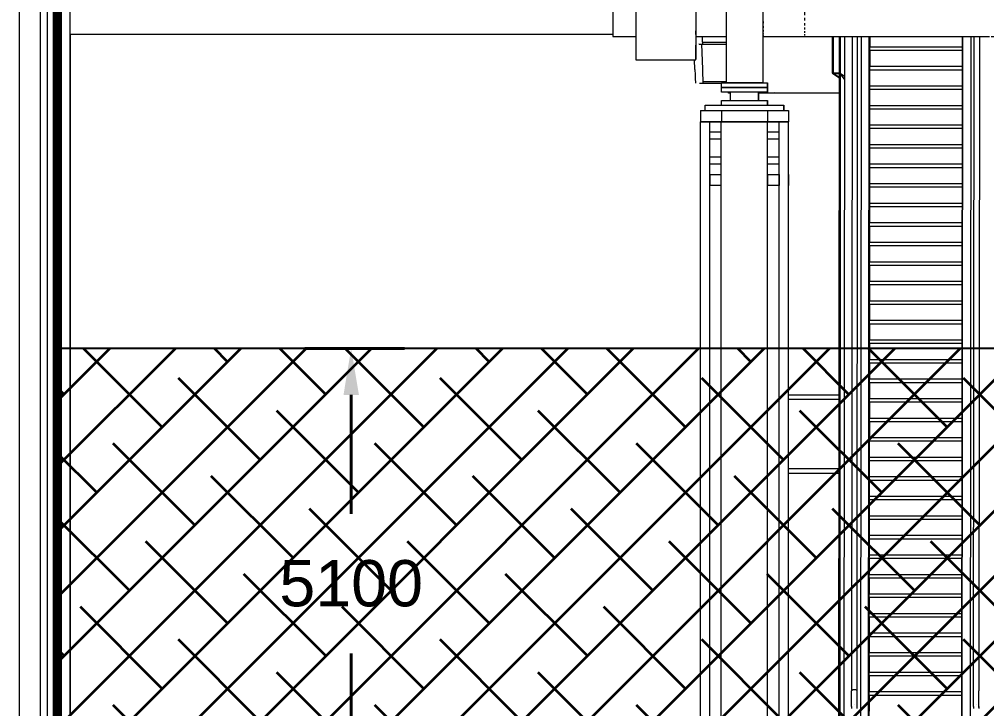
# Model space of a CAD drawing. Header units: millimetres. Extents: x 50357 to 985146, y 723188 to 1803594.
# Drawn here: x 896482 to 906939, y 770531 to 777987 of the extents above; entities that cross this region are included whole.
import ezdxf

# ---------------------------------------------------------------- set-up
doc = ezdxf.new("R2010")
doc.units = ezdxf.units.MM
doc.header["$LTSCALE"] = 3
doc.header["$MEASUREMENT"] = 0
doc.linetypes.add('DASHED', pattern=[19.05, 12.7, -6.35])
doc.layers.get('Defpoints').update_dxf_attribs({"color": 32})
doc.layers.add('-Dim', color=7, linetype='Continuous', lineweight=40)
doc.layers.add('Hatch (CARR)', color=8, linetype='Continuous', lineweight=35)
for name, color, linetype, lineweight, true_color in [('-Surrender line', 7, 'Continuous', 40, 0xff7575), ('A-FLOR', 7, 'Continuous', 5, 0x6e6e6e), ('A-GENM', 7, 'Continuous', 13, 0x6e6e6e), ('I-WALL', 7, 'Continuous', 25, 0x6e6e6e), ('Q-SPCQ', 7, 'Continuous', 13, 0x6e6e6e), ('S-BEAM', 7, 'Continuous', 13, 0x6e6e6e), ('S-COLS', 7, 'Continuous', 13, 0x6e6e6e)]:
    doc.layers.add(name, color=color, linetype=linetype, lineweight=lineweight, true_color=true_color)
doc.layers.add('00-TITLEBOX', color=7, linetype='Continuous')
doc.styles.get("Standard").update_dxf_attribs({"font": 'arial.ttf'})
doc.dimstyles.get("Standard").update_dxf_attribs({"dimtxt": 0.5, "dimasz": 0.5, "dimexe": 0.18, "dimexo": 0.0625, "dimgap": 0.09, "dimtad": 0, "dimtih": 1, "dimtoh": 1, "dimdec": 3, "dimzin": 0, "dimdsep": 46, "dimtxsty": 'Standard', "dimcen": 0.09, "dimclrd": 256, "dimclre": 256, "dimclrt": 256, "dimadec": 0, "dimazin": 0, "dimtfac": 1, "dimtdec": 3, "dimtofl": 0, "dimtmove": 0, "dimatfit": 3, "dimfxl": 1, "dimtolj": 1, "dimtzin": 0, "dimlwd": -1, "dimlwe": -1, "dimarcsym": 0})

# ---------------------------------------------------------------- blocks, each defined once
blk = doc.blocks.new('*D345')
at = {"layer": '-Dim', "transparency": 16777216}
for p, q in [((900647, 774425), (899569, 774425)), ((900069, 773925), (900069, 772639)), ((900069, 769825), (900069, 771128)), ((900647, 769325), (899569, 769325))]:
    blk.add_line(p, q, dxfattribs=at)
for points in [[(899986, 773925), (900153, 773925), (900069, 774425)], [(899986, 769825), (900153, 769825), (900069, 769325)]]:
    blk.add_solid(points, dxfattribs=at)
at = {"layer": 'Defpoints', "color": 0, "transparency": 16777216}
for p in [(900069, 774425), (900647, 774425), (900647, 769325)]:
    blk.add_point(p, dxfattribs=at)
at = {"layer": '-Dim', "transparency": 16777216, "insert": (900069, 771884), "char_height": 500, "attachment_point": 5}
blk.add_mtext('\\A1;5100', dxfattribs=at)
blk = doc.blocks.new('Circular Hollow Sections - A2_CHS Ø 700x50 THK-5195151-SEC C')
at = {"layer": 'S-BEAM'}
for p, q in [((-674099, 20725), (-674424, 20725)), ((-666249, 20725), (-673699, 20725)), ((-674424, 20025), (-674099, 20025)), ((-673699, 20025), (-671251, 20025)), ((-671231, 20025), (-668717, 20025)), ((-668697, 20025), (-666249, 20025))]:
    blk.add_line(p, q, dxfattribs=at)
blk = doc.blocks.new('Hanger Joint - Hanger Joint-3601745-SEC C')
at = {"layer": 'A-GENM'}
blk.add_line((-674355, 19948), (-674355, 19948), dxfattribs=at)
blk.add_ellipse((-674360, 20098), major_axis=(-5, 150), ratio=0.000538, start_param=2.079926, end_param=3.141576, dxfattribs=at)
blk = doc.blocks.new('Hanger Joint - Hanger Joint-V9-SEC C')
at = {"layer": 'A-GENM'}
for p, q in [((-674365, 19945), (-674355, 19674)), ((-674435, 19671), (-674439, 19775)), ((-674350, 19524), (-674350, 19524))]:
    blk.add_line(p, q, dxfattribs=at)
for centre in [(-674435, 19671), (-674355, 19674)]:
    blk.add_ellipse(centre, major_axis=(-5, 150), ratio=0.000538, start_param=1.570778, end_param=3.141574, dxfattribs=at)
blk = doc.blocks.new('Arch Built-up Joint_Modified - ARCH JOINT BUILT-UP BOX-5159341-SEC C')
at = {"layer": 'A-GENM'}
for p, q in [((-674748, 21723), (-675073, 21482)), ((-674423, 21482), (-674748, 21723)), ((-675074, 20873), (-675073, 21482)), ((-674423, 21482), (-675073, 21482)), ((-674791, 21482), (-675073, 21482)), ((-674706, 21482), (-674791, 21482)), ((-674423, 21482), (-674706, 21482)), ((-674423, 21482), (-674424, 20873)), ((-674423, 21420), (-674423, 21482)), ((-674423, 21420), (-674423, 21482)), ((-675213, 21356), (-675213, 21308)), ((-674424, 20839), (-674423, 21420)), ((-674423, 21420), (-674423, 21206)), ((-674283, 21308), (-674283, 21355)), ((-674423, 21206), (-674424, 20725)), ((-674423, 21164), (-674423, 20950)), ((-674423, 20943), (-674423, 20950)), ((-674423, 20943), (-674423, 20950)), ((-674423, 20950), (-674423, 20725)), ((-675074, 20873), (-674792, 20873)), ((-674792, 20873), (-674707, 20873)), ((-674707, 20873), (-674424, 20873)), ((-674424, 20814), (-674424, 20839)), ((-674424, 20814), (-674424, 20648)), ((-675074, 20725), (-675323, 20725)), ((-674099, 20725), (-674424, 20725)), ((-673249, 20725), (-673699, 20725)), ((-674424, 20201), (-674424, 20089)), ((-674424, 20047), (-674424, 20089)), ((-675323, 20025), (-675074, 20025)), ((-674424, 20025), (-674099, 20025)), ((-674424, 20025), (-674424, 19934)), ((-674424, 20025), (-674424, 19903)), ((-673699, 20025), (-673249, 20025)), ((-674424, 19878), (-674424, 19934)), ((-675074, 19775), (-674424, 19775))]:
    blk.add_line(p, q, dxfattribs=at)
for centre, major_axis, ratio, start_param, end_param in [((-674748, 21308), (-500, 0), 0.829418, 4.713334, 5.109391), ((-674748, 21308), (-500, 0), 0.829418, 4.317274, 4.713334), ((-675074, 20375), (0, 600), 0.000528, 0.592731, 3.163125), ((-674424, 20375), (0, 600), 0.000528, 0.592731, 3.734324), ((-675323, 20375), (0, 350), 0.000528, 0, 0.592731), ((-673249, 20375), (0, 350), 0.000528, 6.225716, 6.348203), ((-673249, 20375), (0, 350), 0.000528, 0.158771, 0.249813), ((-675323, 20375), (0, 350), 0.000528, 0.592731, 3.179925), ((-674424, 20375), (0, 350), 0.000528, 0.534727, 0.592731), ((-674424, 20375), (0, 350), 0.000528, 0.592731, 0.646471), ((-674424, 20375), (0, 350), 0.000528, 0.649254, 0.677719), ((-673249, 20375), (0, 350), 0.000528, 0.343543, 0.434624), ((-673249, 20375), (0, 350), 0.000528, 0.528279, 0.592731), ((-673249, 20375), (0, 350), 0.000528, 0.592731, 0.61945), ((-673249, 20375), (0, 350), 0.000528, 0.708358, 0.80429), ((-673249, 20375), (0, 350), 0.000528, 0.898058, 0.989142), ((-673249, 20375), (0, 350), 0.000528, 1.082301, 1.174005), ((-673249, 20375), (0, 350), 0.000528, 1.266927, 1.358876), ((-673249, 20375), (0, 350), 0.000528, 1.451538, 1.543754), ((-673249, 20375), (0, 350), 0.000528, 1.636141, 1.728635), ((-673249, 20375), (0, 350), 0.000528, 1.820742, 1.913517), ((-674424, 20375), (0, 350), 0.000528, 2.092038, 2.119045), ((-674424, 20375), (0, 350), 0.000528, 2.131629, 2.235017), ((-673249, 20375), (0, 350), 0.000528, 2.005348, 2.098397), ((-673249, 20375), (0, 350), 0.000528, 2.189966, 2.283272), ((-673249, 20375), (0, 350), 0.000528, 2.374602, 2.468139), ((-673249, 20375), (0, 350), 0.000528, 2.559261, 2.652997), ((-673249, 20375), (0, 350), 0.000528, 2.743949, 2.837843), ((-673249, 20375), (0, 350), 0.000528, 2.928668, 2.995126), ((-673249, 20375), (0, 350), 0.000528, 3.082548, 3.179925), ((-674424, 20375), (0, 550), 0.000528, 2.610257, 3.68028)]:
    blk.add_ellipse(centre, major_axis=major_axis, ratio=ratio, start_param=start_param, end_param=end_param, dxfattribs=at)
blk = doc.blocks.new('Structural Columns 1 - Structural Columns 1-3720711-SEC C')
at = {"layer": 'S-COLS'}
for p, q in [((-674374, 19104), (-674274, 19104)), ((-674374, 11570), (-674374, 19104)), ((-674274, 19104), (-674274, 19104)), ((-674274, 19104), (-674150, 19104)), ((-674274, 11570), (-674274, 19104)), ((-674274, 18995), (-674274, 19104)), ((-674150, 19104), (-673650, 19104)), ((-674150, 11570), (-674150, 19104)), ((-673650, 19104), (-673650, 19104)), ((-673650, 19104), (-673524, 19104)), ((-673650, 11570), (-673650, 19104)), ((-673650, 11570), (-673650, 19104)), ((-673524, 19104), (-673424, 19104)), ((-673524, 11570), (-673524, 19104)), ((-673424, 19104), (-673424, 19104)), ((-673424, 19104), (-673423, 19104)), ((-673424, 11570), (-673424, 19104)), ((-673424, 11570), (-673424, 19104)), ((-673424, 11570), (-673424, 19104)), ((-673423, 16150), (-673423, 19104)), ((-674274, 18725), (-674274, 18915)), ((-674274, 18535), (-674274, 18645)), ((-674274, 11570), (-674274, 18415)), ((-673423, 11570), (-673423, 15300)), ((-674374, 11500), (-674374, 11550)), ((-674274, 11500), (-674274, 11550)), ((-674274, 11500), (-674274, 11550)), ((-674150, 11500), (-674150, 11550)), ((-673650, 11500), (-673650, 11550)), ((-673650, 11500), (-673650, 11550)), ((-673524, 11500), (-673524, 11550)), ((-673424, 11500), (-673424, 11550)), ((-674374, 11450), (-674374, 11500)), ((-674274, 11450), (-674274, 11500)), ((-674274, 11450), (-674274, 11500)), ((-674150, 11450), (-674150, 11500)), ((-673650, 11450), (-673650, 11500)), ((-673650, 11450), (-673650, 11500)), ((-673524, 11450), (-673524, 11500)), ((-673424, 11450), (-673424, 11500)), ((-674374, 11236), (-674374, 11350)), ((-674274, 11236), (-674274, 11350)), ((-674274, 11236), (-674274, 11350)), ((-674150, 11236), (-674150, 11350)), ((-673650, 11236), (-673650, 11350)), ((-673650, 11236), (-673650, 11350)), ((-673524, 11236), (-673524, 11350)), ((-673424, 11236), (-673424, 11350))]:
    blk.add_line(p, q, dxfattribs=at)
blk = doc.blocks.new('Aluminum Louvers FL - Aluminum Louvers FL-3941679-SEC C')
at = {"layer": 'A-GENM'}
for p, q in [((-681185, 17039), (-681185, 20050)), ((-681185, 16600), (-681185, 17039)), ((-681185, 12429), (-681185, 16600))]:
    blk.add_line(p, q, dxfattribs=at)
blk = doc.blocks.new('Aluminum Louvers FSS - Aluminum Louvers FSS-4001149-SEC C')
at = {"layer": 'A-GENM'}
for p, q in [((-681739, 11550), (-681739, 26790)), ((-681509, 11550), (-681509, 26790)), ((-681434, 11550), (-681434, 26790)), ((-681189, 17039), (-681189, 23789)), ((-681189, 16600), (-681189, 17039)), ((-681189, 11550), (-681189, 16600))]:
    blk.add_line(p, q, dxfattribs=at)
blk = doc.blocks.new('Bearing _300 thk__ - Bearing _300 thk__-V38-SEC C')
at = {"layer": 'A-GENM'}
for p, q in [((-674149, 19525), (-673649, 19525)), ((-674149, 19475), (-674149, 19525)), ((-673649, 19475), (-674149, 19475)), ((-674149, 19475), (-673649, 19475)), ((-674149, 19425), (-674149, 19475)), ((-673649, 19525), (-673649, 19525)), ((-673649, 19525), (-673649, 19475)), ((-673649, 19475), (-673649, 19525)), ((-673649, 19475), (-673649, 19475)), ((-673649, 19475), (-673649, 19475)), ((-673649, 19475), (-673649, 19425)), ((-673649, 19425), (-673649, 19475)), ((-673649, 19425), (-674149, 19425)), ((-674049, 19335), (-674049, 19425)), ((-673749, 19425), (-673749, 19335)), ((-673749, 19335), (-673749, 19425)), ((-673649, 19425), (-673649, 19425)), ((-674325, 19285), (-673475, 19285)), ((-674325, 19225), (-674325, 19285)), ((-674149, 19335), (-673649, 19335)), ((-674149, 19285), (-674149, 19335)), ((-673649, 19335), (-673649, 19335)), ((-673649, 19335), (-673649, 19285)), ((-673649, 19285), (-673649, 19335)), ((-673475, 19285), (-673474, 19285)), ((-673475, 19285), (-673475, 19225)), ((-673474, 19225), (-673474, 19285))]:
    blk.add_line(p, q, dxfattribs=at)

msp = doc.modelspace()

# ---------------------------------------------------------------- hatches: boundary and pattern name
at = {"layer": 'Hatch (CARR)'}
h = msp.add_hatch(dxfattribs=at)
h.set_pattern_fill('ANSI38', color=256, scale=4000)
h.paths.add_polyline_path([(919608.1395, 769324.6127), (919608.1395, 774424.6127), (896892.0362, 774424.6127), (896892.0362, 769324.6127)])

# ---------------------------------------------------------------- linework, layer by layer
at = {"layer": '-Surrender line', "linetype": 'DASHED', "const_width": 100}
msp.add_lwpolyline([(896892.0362, 766581.7348), (896892.0362, 792665.067)], dxfattribs=at)
at = {"layer": '00-TITLEBOX'}
msp.add_lwpolyline([(919608.1395, 769324.6127), (919608.1395, 774424.6127), (896892.0362, 774424.6127), (896892.0362, 769324.6127), (919608.1395, 769324.6127)], dxfattribs=at)
at = {"layer": 'A-FLOR'}
for p, q in [((905273.6276, 777403.1127), (905273.6276, 777406.1127)), ((905350.13, 777354.5057), (905273.6276, 777406.1127)), ((905273.6276, 777403.1127), (905350.1273, 777351.5075)), ((905354.4595, 777404.743), (905400.859, 777371.8465)), ((905400.8294, 777340.188), (905354.4613, 777402.1331)), ((904149.7374, 777187.2336), (904149.5974, 777199.6127)), ((904171.2509, 777187.2331), (904149.7374, 777187.2336)), ((905349.977, 777187.2029), (904472.3933, 777187.2254)), ((903846.1505, 776999.6127), (904797.3884, 776999.6127)), ((903846.1505, 776999.6127), (903846.1505, 776879.6127)), ((904071.0295, 776999.6127), (904071.0295, 776879.6127)), ((904571.0294, 776999.6127), (904571.0294, 776879.6127)), ((904571.1505, 776999.6127), (904571.1505, 776879.6127)), ((904796.1503, 776999.6127), (904796.1503, 776879.6127)), ((904797.3884, 776999.6127), (904797.3884, 776879.6127)), ((904797.3884, 776879.6127), (903846.1505, 776879.6127)), ((903946.1793, 776769.6127), (904071.0295, 776769.6127)), ((904571.0294, 776769.6127), (904696.1504, 776769.6127)), ((904071.0295, 776689.6127), (903946.1793, 776689.6127)), ((904696.1504, 776689.6127), (904571.0294, 776689.6127)), ((903946.1793, 776499.6127), (904071.0295, 776499.6127)), ((904571.0294, 776499.6127), (904696.1504, 776499.6127)), ((904071.0295, 776419.6127), (903946.1793, 776419.6127)), ((904696.1504, 776419.6127), (904571.0294, 776419.6127)), ((903946.1505, 776309.6127), (904071.0295, 776309.6127)), ((903946.1505, 776309.6127), (903946.1505, 776189.6127)), ((904571.0832, 776309.6127), (904696.1504, 776309.6127)), ((904571.0832, 776309.6127), (904571.0832, 776189.6127)), ((904571.1505, 776309.6127), (904571.1505, 776189.6127)), ((904696.1504, 776309.6127), (904696.1504, 776189.6127)), ((904796.4195, 776309.6127), (904797.1193, 776309.6127)), ((904796.4195, 776309.6127), (904796.4195, 776189.6127)), ((904797.1193, 776189.6127), (904797.1193, 776309.6127)), ((904071.0295, 776189.6127), (903946.1505, 776189.6127)), ((904696.1504, 776189.6127), (904571.0832, 776189.6127)), ((904797.1193, 776189.6127), (904796.4195, 776189.6127))]:
    msp.add_line(p, q, dxfattribs=at)
at = {"layer": 'I-WALL'}
for p, q in [((905273.6276, 777801.1058), (905273.6276, 777406.1127)), ((905276.6276, 777801.1058), (905276.6276, 777406.1127)), ((905343.3874, 769980.7215), (905350.5384, 777801.1058)), ((905353.5384, 777801.1058), (905346.3874, 769980.7215)), ((905355.508, 777406.1127), (905355.508, 777801.1058)), ((905273.6276, 777406.1127), (905350.1772, 777406.1127)), ((905347.1171, 769374.6127), (905354.461, 777406.1127)), ((905354.461, 777406.1127), (905355.508, 777406.1127))]:
    msp.add_line(p, q, dxfattribs=at)
at = {"layer": 'Q-SPCQ'}
for p, q in [((905401.013, 777801.1058), (905393.7197, 769978.623)), ((905486.1649, 777801.1058), (905479.5659, 770723.309)), ((905537.7651, 770723.309), (905544.3641, 777801.1058)), ((905581.0103, 777801.1058), (905573.719, 769980.7221)), ((905662.2377, 769926.9002), (905669.5792, 777801.1058)), ((905667.2424, 769913.4364), (905674.5964, 777801.1058)), ((905674.7982, 777801.1058), (905674.695, 777690.3945)), ((906674.5963, 777801.1058), (906667.2422, 769913.4364)), ((906679.5791, 777801.1058), (906672.2375, 769926.9002)), ((906768.0102, 777801.1058), (906760.7188, 769980.7221)), ((906796.1525, 770723.309), (906802.7515, 777801.1058)), ((906860.9506, 777801.1058), (906854.3516, 770723.309)), ((905674.5965, 777653.2574), (905674.5965, 777690.3945)), ((905674.5965, 777690.3945), (906674.4931, 777690.3945)), ((905674.5965, 777653.2574), (906674.4585, 777653.2574)), ((905674.6047, 777593.5811), (905674.4979, 777479.0309)), ((905674.3994, 777441.8937), (905674.3994, 777479.0309)), ((905674.3994, 777479.0309), (906674.296, 777479.0309)), ((905674.3994, 777441.8937), (906674.2614, 777441.8937)), ((905674.4076, 777382.2175), (905674.3008, 777267.6673)), ((905674.2024, 777230.5301), (905674.2024, 777267.6673)), ((905674.2024, 777267.6673), (906674.0989, 777267.6673)), ((905674.2024, 777230.5301), (906674.0643, 777230.5301)), ((905674.2106, 777170.8539), (905674.1038, 777056.3036)), ((905674.0053, 777019.1665), (905674.0053, 777056.3036)), ((905674.0053, 777056.3036), (906673.9019, 777056.3036)), ((905674.0053, 777019.1665), (906673.8673, 777019.1665)), ((905674.0135, 776959.4902), (905673.9067, 776844.94)), ((905673.8082, 776807.8028), (905673.8082, 776844.94)), ((905673.8082, 776844.94), (906673.7048, 776844.94)), ((905673.8082, 776807.8028), (906673.6702, 776807.8028)), ((905673.8164, 776748.1266), (905673.7096, 776633.5764)), ((905673.6112, 776596.4392), (905673.6112, 776633.5764)), ((905673.6112, 776633.5764), (906673.5077, 776633.5764)), ((905673.6112, 776596.4392), (906673.4731, 776596.4392)), ((905673.6194, 776536.763), (905673.5126, 776422.2127)), ((905673.4141, 776385.0756), (905673.4141, 776422.2127)), ((905673.4141, 776422.2127), (906673.3107, 776422.2127)), ((905673.4141, 776385.0756), (906673.2761, 776385.0756)), ((905673.4223, 776325.3993), (905673.3155, 776210.8491)), ((905673.2171, 776173.7119), (905673.2171, 776210.8491)), ((905673.2171, 776210.8491), (906673.1136, 776210.8491)), ((905673.2171, 776173.7119), (906673.079, 776173.7119)), ((905673.2253, 776114.0357), (905673.1185, 775999.4854)), ((905673.02, 775962.3483), (905673.02, 775999.4854)), ((905673.02, 775999.4854), (906672.9166, 775999.4854)), ((905673.02, 775962.3483), (906672.8819, 775962.3483)), ((905673.0282, 775902.6721), (905672.9214, 775788.1218)), ((905672.8229, 775750.9846), (905672.8229, 775788.1218)), ((905672.8229, 775788.1218), (906672.7195, 775788.1218)), ((905672.8229, 775750.9846), (906672.6849, 775750.9846)), ((905672.8311, 775691.3084), (905672.7243, 775576.7582)), ((905672.6259, 775539.621), (905672.6259, 775576.7582)), ((905672.6259, 775576.7582), (906672.5224, 775576.7582)), ((905672.6259, 775539.621), (906672.4878, 775539.621)), ((905672.6341, 775479.9448), (905672.5273, 775365.3945)), ((905672.4288, 775328.2574), (905672.4288, 775365.3945)), ((905672.4288, 775365.3945), (906672.3254, 775365.3945)), ((905672.437, 775268.5811), (905672.3302, 775154.0309)), ((905672.4288, 775328.2574), (906672.2907, 775328.2574)), ((905672.2318, 775116.8937), (905672.2318, 775154.0309)), ((905672.2318, 775154.0309), (906672.1283, 775154.0309)), ((905672.2399, 775057.2175), (905672.1331, 774942.6673)), ((905672.2318, 775116.8937), (906672.0937, 775116.8937)), ((905672.0347, 774905.5301), (905672.0347, 774942.6673)), ((905672.0347, 774942.6673), (906671.9312, 774942.6673)), ((905672.0429, 774845.8539), (905671.9361, 774731.3036)), ((905672.0347, 774905.5301), (906671.8966, 774905.5301)), ((905671.8376, 774694.1665), (905671.8376, 774731.3036)), ((905671.8376, 774731.3036), (906671.7342, 774731.3036)), ((905671.8458, 774634.4902), (905671.739, 774519.94)), ((905671.8376, 774694.1665), (906671.6995, 774694.1665)), ((905671.6406, 774482.8028), (905671.6406, 774519.94)), ((905671.6406, 774519.94), (906671.5371, 774519.94)), ((905671.6487, 774423.1266), (905671.5419, 774308.5764)), ((905671.6406, 774482.8028), (906671.5025, 774482.8028)), ((905671.4435, 774271.4392), (905671.4435, 774308.5764)), ((905671.4435, 774308.5764), (906671.34, 774308.5764)), ((905671.4517, 774211.763), (905671.3449, 774097.2127)), ((905671.4435, 774271.4392), (906671.3054, 774271.4392)), ((905671.2465, 774060.0756), (905671.2465, 774097.2127)), ((905671.2465, 774097.2127), (906671.143, 774097.2127)), ((905671.2546, 774000.3993), (905671.1478, 773885.8491)), ((905671.2465, 774060.0756), (906671.1083, 774060.0756)), ((905671.0494, 773848.7119), (905671.0494, 773885.8491)), ((905671.0494, 773885.8491), (906670.9459, 773885.8491)), ((905671.0575, 773789.0357), (905670.9507, 773674.4854)), ((905671.0494, 773848.7119), (906670.9113, 773848.7119)), ((905670.8524, 773637.3483), (905670.8524, 773674.4854)), ((905670.8524, 773674.4854), (906670.7488, 773674.4854)), ((905670.8605, 773577.6721), (905670.7537, 773463.1218)), ((905670.8524, 773637.3483), (906670.7142, 773637.3483)), ((905670.6553, 773425.9846), (905670.6553, 773463.1218)), ((905670.6553, 773463.1218), (906670.5518, 773463.1218)), ((905670.6634, 773366.3084), (905670.5566, 773251.7582)), ((905670.6553, 773425.9846), (906670.5171, 773425.9846)), ((905670.4582, 773214.621), (905670.4582, 773251.7582)), ((905670.4582, 773251.7582), (906670.3547, 773251.7582)), ((905670.4663, 773154.9448), (905670.3595, 773040.3945)), ((905670.4582, 773214.621), (906670.3201, 773214.621)), ((905670.2612, 773003.2574), (905670.2612, 773040.3945)), ((905670.2612, 773040.3945), (906670.1576, 773040.3945)), ((905670.2693, 772943.5811), (905670.1625, 772829.0309)), ((905670.2612, 773003.2574), (906670.123, 773003.2574)), ((905670.0641, 772791.8937), (905670.0641, 772829.0309)), ((905670.0641, 772829.0309), (906669.9606, 772829.0309)), ((905670.0722, 772732.2175), (905669.9654, 772617.6673)), ((905670.0641, 772791.8937), (906669.9259, 772791.8937)), ((905669.8671, 772580.5301), (905669.8671, 772617.6673)), ((905669.8671, 772617.6673), (906669.7635, 772617.6673)), ((905669.8751, 772520.8539), (905669.7683, 772406.3036)), ((905669.8671, 772580.5301), (906669.7289, 772580.5301)), ((905669.67, 772369.1665), (905669.67, 772406.3036)), ((905669.67, 772406.3036), (906669.5664, 772406.3036)), ((905669.6781, 772309.4902), (905669.5713, 772194.94)), ((905669.67, 772369.1665), (906669.5318, 772369.1665)), ((905669.4729, 772157.8028), (905669.4729, 772194.94)), ((905669.4729, 772194.94), (906669.3694, 772194.94)), ((905669.481, 772098.1266), (905669.3742, 771983.5764)), ((905669.4729, 772157.8028), (906669.3348, 772157.8028)), ((905669.2839, 771886.763), (905669.1771, 771772.2127)), ((905669.2759, 771946.4392), (905669.2759, 771983.5764)), ((905669.2759, 771983.5764), (906669.1723, 771983.5764)), ((905669.2759, 771946.4392), (906669.1377, 771946.4392)), ((905669.0869, 771675.3993), (905668.9801, 771560.8491)), ((905669.0788, 771735.0756), (905669.0788, 771772.2127)), ((905669.0788, 771772.2127), (906668.9752, 771772.2127)), ((905669.0788, 771735.0756), (906668.9406, 771735.0756)), ((905668.8898, 771464.0357), (905668.783, 771349.4854)), ((905668.8818, 771523.7119), (905668.8818, 771560.8491)), ((905668.8818, 771560.8491), (906668.7782, 771560.8491)), ((905668.8818, 771523.7119), (906668.7436, 771523.7119)), ((905668.6927, 771252.6721), (905668.5859, 771138.1218)), ((905668.6847, 771312.3483), (905668.6847, 771349.4854)), ((905668.6847, 771349.4854), (906668.5811, 771349.4854)), ((905668.6847, 771312.3483), (906668.5465, 771312.3483)), ((905668.4876, 771100.9846), (905668.4876, 771138.1218)), ((905668.4876, 771138.1218), (906668.3841, 771138.1218)), ((905668.4876, 771100.9846), (906668.3494, 771100.9846)), ((905668.4957, 771041.3084), (905668.3889, 770926.7582)), ((905668.2906, 770889.621), (905668.2906, 770926.7582)), ((905668.2906, 770926.7582), (906668.187, 770926.7582)), ((905668.2906, 770889.621), (906668.1524, 770889.621)), ((905668.2986, 770829.9448), (905668.1918, 770715.3945)), ((905668.0935, 770678.2574), (905668.0935, 770715.3945)), ((905668.0935, 770715.3945), (906668.0934, 770715.3945)), ((905668.0935, 770678.2574), (906668.0934, 770678.2574)), ((905508.364, 770574.6123), (905507.8176, 770574.6123)), ((905536.9172, 770555.5627), (905537.4636, 770555.5627)), ((905537.4636, 770542.8627), (905536.9172, 770542.8627)), ((905668.1016, 770618.5811), (905667.9948, 770504.0309)), ((906824.9505, 770574.6123), (906824.4042, 770574.6123)), ((906853.5037, 770555.5627), (906854.0501, 770555.5627)), ((906854.0501, 770542.8627), (906853.5037, 770542.8627))]:
    msp.add_line(p, q, dxfattribs=at)
for centre, major_axis, start_param, end_param in [((905675.0372, 777876.8396), (0, 452.8207), 1.738947056, 1.995160544), ((905674.8401, 777665.476), (0, 452.8207), 1.5988027979, 1.995160544), ((905674.6431, 777454.1123), (0, 452.8207), 1.5977828775, 1.9951605439), ((905674.446, 777242.7487), (0, 452.8207), 1.5977828775, 1.9951605439), ((905674.249, 777031.385), (0, 452.8207), 1.5977828775, 1.995160544), ((905674.0519, 776820.0214), (0, 452.8207), 1.5977828775, 1.9951605439), ((905673.8548, 776608.6578), (0, 452.8207), 1.5977828775, 1.9951605439), ((905673.6578, 776397.2941), (0, 452.8207), 1.5977828775, 1.995160544), ((905673.4607, 776185.9305), (0, 452.8207), 1.5977828775, 1.995160544), ((905673.2637, 775974.5669), (0, 452.8207), 1.5977828775, 1.995160544), ((905673.0666, 775763.2032), (0, 452.8207), 1.5977828775, 1.9951605439), ((905672.8695, 775551.8396), (0, 452.8207), 1.5977828775, 1.995160544), ((905672.6725, 775340.476), (0, 452.8207), 1.5977828775, 1.995160544), ((905672.4754, 775129.1123), (0, 452.8207), 1.5977828775, 1.995160544), ((905672.2784, 774917.7487), (0, 452.8207), 1.5977828775, 1.9951605439), ((905672.0813, 774706.385), (0, 452.8207), 1.5977828775, 1.9951605439), ((905671.8843, 774495.0214), (0, 452.8207), 1.5977828775, 1.995160544), ((905671.6872, 774283.6578), (0, 452.8207), 1.5977828775, 1.9951605439), ((905671.4901, 774072.2941), (0, 452.8207), 1.5977828775, 1.9951605439), ((905671.2931, 773860.9305), (0, 452.8207), 1.5977828775, 1.995160544), ((905671.096, 773649.5669), (0, 452.8207), 1.5977828775, 1.9951605441), ((905670.899, 773438.2032), (0, 452.8207), 1.5977828775, 1.9951605439), ((905670.7019, 773226.8396), (0, 452.8207), 1.5977828775, 1.9951605439), ((905670.5048, 773015.476), (0, 452.8207), 1.5977828775, 1.995160544), ((905670.3078, 772804.1123), (0, 452.8207), 1.5977828775, 1.9951605439), ((905670.1107, 772592.7487), (0, 452.8207), 1.5977828775, 1.9951605439), ((905669.9137, 772381.385), (0, 452.8207), 1.5977828775, 1.9951605439), ((905669.7166, 772170.0214), (0, 452.8207), 1.5977828775, 1.9951605439), ((905669.5195, 771958.6578), (0, 452.8207), 1.5977828775, 1.995160544), ((905669.3225, 771747.2941), (0, 452.8207), 1.5977828775, 1.9951605439), ((905669.1254, 771535.9305), (0, 452.8207), 1.5977828775, 1.9951605439), ((905668.9284, 771324.5669), (0, 452.8207), 1.5977828775, 1.995160544), ((905668.7313, 771113.2032), (0, 452.8207), 1.5977828775, 1.995160544), ((905668.5342, 770901.8396), (0, 452.8207), 1.5977828775, 1.9951605439), ((905479.2644, 771574.6127), (0, 1019.05), 3.1603825539, 3.7235477824), ((905537.4636, 771574.6127), (0, 1019.05), 3.1415926536, 3.7235477769), ((905668.3372, 770690.476), (0, 452.8207), 1.5977828775, 1.9951605439), ((906795.851, 771574.6127), (0, 1019.05), 3.1603825538, 3.7235477822), ((906854.0501, 771574.6127), (0, 1019.05), 3.1415926536, 3.7235477772), ((905478.7181, 770100.7877), (0, 454.775), 0.1839426659, 0.330693963), ((905478.7181, 770100.7877), (0, 454.775), 0, 0.1839426657), ((905536.9172, 770100.7877), (0, 454.775), 0.1838715237, 0.3306939635), ((905536.9172, 770100.7877), (0, 454.775), 0.0000000004, 0.1838715231), ((905536.9172, 770100.7877), (0, 442.075), 0, 0.1653469813), ((905537.4636, 771574.6127), (0, 1031.75), 3.1415926536, 3.323156241), ((905537.4636, 771574.6127), (0, 1031.75), 3.3354575722, 3.385907148), ((906795.3046, 770100.7877), (0, 454.775), 0.1823332657, 0.3306939639), ((906795.3046, 770100.7877), (0, 454.775), 0, 0.1823332655), ((906853.5037, 770100.7877), (0, 454.775), 0.1822621231, 0.3306939637), ((906853.5037, 770100.7877), (0, 454.775), 0, 0.1822621231), ((906853.5037, 770100.7877), (0, 442.075), 0, 0.1653469821), ((906854.0501, 771574.6127), (0, 1031.75), 3.1415926536, 3.323156241), ((906854.0501, 771574.6127), (0, 1031.75), 3.335457572, 3.3859071481)]:
    msp.add_ellipse(centre, major_axis=major_axis, ratio=0.0005382938, start_param=start_param, end_param=end_param, dxfattribs=at)
msp.add_open_spline([(905479.5659, 770723.309), (905480.5471, 770725.2237), (905483.0335, 770728.86), (905488.1352, 770733.4366), (905494.3361, 770736.8915), (905503.6265, 770739.7614), (905516.2289, 770739.7632), (905529.7563, 770734.0007), (905535.8023, 770727.1341), (905537.7651, 770723.309)], degree=3, knots=[0, 0, 0, 0, 0.1, 0.2, 0.3, 0.4, 0.6, 0.8, 1, 1, 1, 1], dxfattribs=at)
at = {"layer": 'S-BEAM'}
for p, q in [((904521.5819, 777299.6561), (904521.5819, 784650.4505)), ((904121.5819, 778149.6127), (904121.5819, 777299.6561)), ((897031.5717, 777824.6127), (902897.2116, 777824.6127)), ((904521.9587, 777299.6561), (904521.9587, 777799.8497)), ((903831.5833, 777719.6127), (903831.5833, 777721.8165)), ((903831.5833, 777719.6127), (904121.5819, 777719.6127)), ((904121.5819, 777734.6127), (903865.0103, 777734.6127)), ((903836.2825, 777294.6127), (903836.2825, 777297.0704)), ((903836.2825, 777294.6127), (904071.1966, 777294.6127)), ((904121.5819, 777309.6127), (903870.4632, 777309.6127)), ((904521.5819, 777299.6561), (904121.5819, 777299.6561)), ((904521.9587, 777299.6561), (904521.5819, 777299.6561)), ((904649.6398, 777198.5703), (904649.6245, 777199.9258)), ((904649.7375, 777199.9287), (904649.7375, 777198.5725)), ((904797.1487, 773924.6127), (905346.9937, 773924.6127)), ((905346.948, 773874.6127), (904797.1487, 773874.6127)), ((904797.2429, 773124.6127), (904797.2429, 773874.6127)), ((905346.2622, 773124.6127), (904797.1487, 773124.6127)), ((905346.2165, 773074.6127), (904797.1487, 773074.6127))]:
    msp.add_line(p, q, dxfattribs=at)
for start_param, end_param in [(2.1299397071, 2.1933422524), (2.3163227486, 2.3797389811), (2.5027067811, 2.5661549832), (2.689091829, 2.7525905869), (2.8694660863, 2.939045313), (3.0744087454, 3.1415926536)]:
    msp.add_ellipse((904521.7703, 778149.6127), major_axis=(0, 350), ratio=0.0005382938, start_param=start_param, end_param=end_param, dxfattribs=at)

# ---------------------------------------------------------------- block references
at = {"layer": 'A-GENM'}
for name in ['Aluminum Louvers FSS - Aluminum Louvers FSS-4001149-SEC C', 'Aluminum Louvers FL - Aluminum Louvers FL-3941679-SEC C', 'Arch Built-up Joint_Modified - ARCH JOINT BUILT-UP BOX-5159341-SEC C', 'Hanger Joint - Hanger Joint-3601745-SEC C', 'Hanger Joint - Hanger Joint-V9-SEC C', 'Bearing _300 thk__ - Bearing _300 thk__-V38-SEC C']:
    msp.add_blockref(name, (1578220.6286, 757774.6127), dxfattribs=at)
at = {"layer": 'S-BEAM'}
msp.add_blockref('Circular Hollow Sections - A2_CHS Ø 700x50 THK-5195151-SEC C', (1578220.6286, 757774.6127), dxfattribs=at)
at = {"layer": 'S-COLS'}
msp.add_blockref('Structural Columns 1 - Structural Columns 1-3720711-SEC C', (1578220.6286, 757774.6127), dxfattribs=at)

# ---------------------------------------------------------------- dimensions: what is measured, and where the dimension line sits
at = {"layer": '-Dim'}
dim = msp.add_linear_dim(base=(900069.167, 774424.6127), p1=(900646.8439, 769324.6127), p2=(900646.8439, 774424.6127), angle=90, dimstyle='Standard', override={"dimtxt": 500, "dimasz": 500, "dimexe": 500, "dimgap": 500, "dimtad": 1, "dimtoh": 0, "dimdec": 0}, dxfattribs=at)
dim.commit()
dim.dimension.update_dxf_attribs({"geometry": '*D345', "text_midpoint": (900069.167, 771883.6324), "dimtype": 160})

doc.saveas('drawing.dxf')
